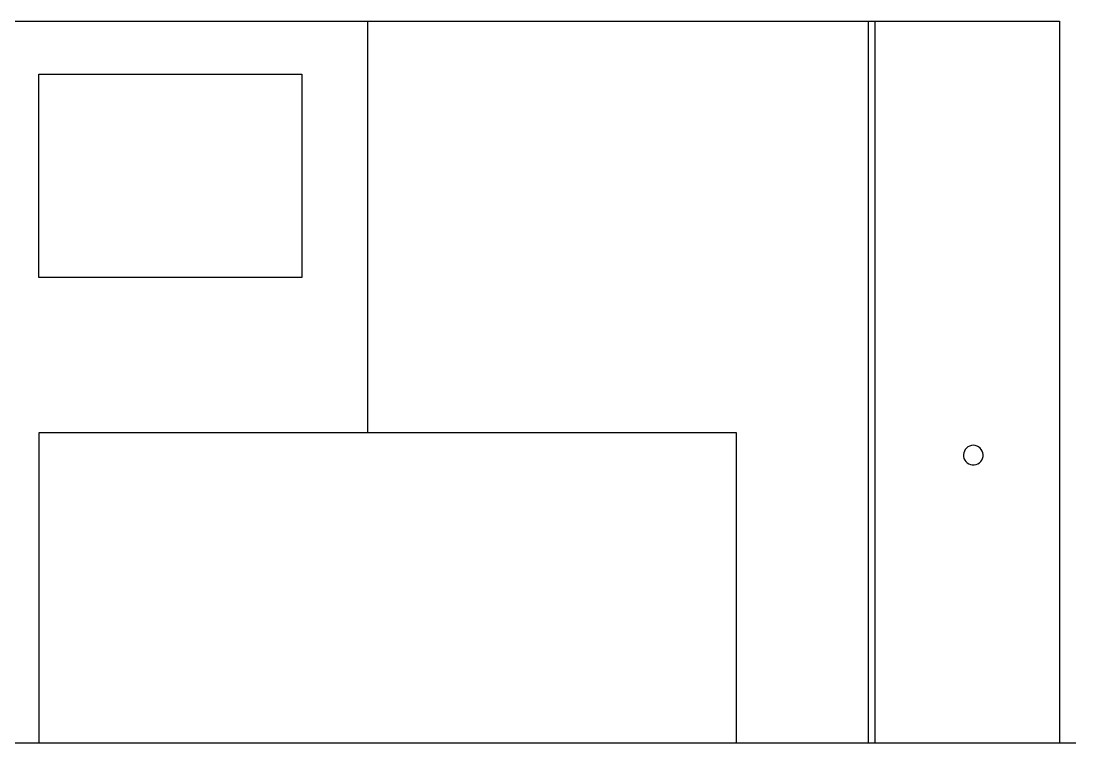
# Model space of a CAD drawing. Header units: metres. Extents: x 1349 to 2485, y -125 to 314.
# Drawn here: x 1564.1 to 1884.7, y 94.6 to 314.1 of the extents above; entities that cross this region are included whole.
import ezdxf

# ---------------------------------------------------------------- set-up
doc = ezdxf.new("R2010")
doc.units = ezdxf.units.M

msp = doc.modelspace()

# ---------------------------------------------------------------- linework, layer by layer
at = {"layer": 'F Base plate'}
for p, q in [((1481.65, 314.13), (1669.5, 314.13)), ((1669.5, 189.13), (1669.5, 314.13)), ((1669.5, 314.13), (1821.68, 314.13)), ((1821.68, 314.13), (1823.68, 314.13)), ((1821.68, 94.63), (1821.68, 314.13)), ((1823.68, 314.13), (1879.68, 314.13)), ((1823.68, 94.63), (1823.68, 314.13)), ((1879.68, 314.13), (1879.68, 94.63)), ((1569.5, 236.18), (1569.5, 297.94)), ((1569.5, 297.94), (1649.47, 297.94)), ((1649.47, 297.94), (1649.5, 236.18)), ((1649.5, 236.18), (1569.5, 236.18)), ((1569.5, 188.94), (1569.5, 94.63)), ((1781.5, 188.94), (1569.5, 188.94)), ((1781.5, 94.63), (1781.5, 188.94)), ((1850.59, 182.85), (1850.5, 182.28)), ((1850.78, 183.39), (1850.59, 182.85)), ((1851.06, 183.88), (1850.78, 183.39)), ((1851.43, 184.3), (1851.06, 183.88)), ((1851.86, 184.64), (1851.43, 184.3)), ((1852.36, 184.9), (1851.86, 184.64)), ((1852.91, 185.07), (1852.36, 184.9)), ((1853.5, 185.13), (1852.91, 185.07)), ((1854.09, 185.07), (1853.5, 185.13)), ((1854.63, 184.9), (1854.09, 185.07)), ((1855.13, 184.64), (1854.63, 184.9)), ((1855.57, 184.3), (1855.13, 184.64)), ((1855.94, 183.88), (1855.57, 184.3)), ((1856.22, 183.39), (1855.94, 183.88)), ((1856.41, 182.85), (1856.22, 183.39)), ((1856.49, 182.28), (1856.41, 182.85)), ((1850.5, 182.28), (1850.53, 181.68)), ((1850.53, 181.68), (1850.67, 181.12)), ((1850.67, 181.12), (1850.91, 180.61)), ((1850.91, 180.61), (1851.23, 180.16)), ((1851.23, 180.16), (1851.64, 179.77)), ((1851.64, 179.77), (1852.11, 179.47)), ((1854.89, 179.47), (1855.36, 179.77)), ((1855.36, 179.77), (1855.76, 180.16)), ((1855.76, 180.16), (1856.09, 180.61)), ((1856.09, 180.61), (1856.33, 181.12)), ((1856.33, 181.12), (1856.47, 181.68)), ((1856.47, 181.68), (1856.49, 182.28)), ((1852.11, 179.47), (1852.63, 179.25)), ((1852.63, 179.25), (1853.2, 179.14)), ((1853.2, 179.14), (1853.8, 179.14)), ((1853.8, 179.14), (1854.36, 179.25)), ((1854.36, 179.25), (1854.89, 179.47))]:
    msp.add_line(p, q, dxfattribs=at)
at = {"layer": 'Layer0'}
msp.add_line((1348.65, 94.63), (1884.68, 94.63), dxfattribs=at)

doc.saveas('drawing.dxf')
